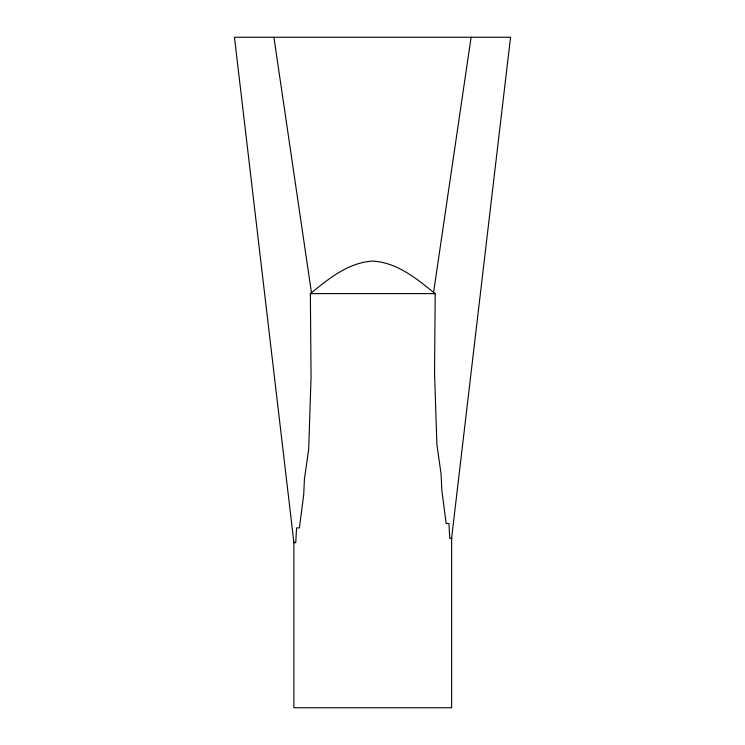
<?xml version="1.0" encoding="UTF-8"?>
<svg xmlns="http://www.w3.org/2000/svg" width="745" height="745" viewBox="0 0 745 745"><rect width="100%" height="100%" fill="white"/><g stroke="black" fill="none" stroke-linecap="round" stroke-linejoin="round"><path stroke-width="1.12" d="M435.21 293.614L434.531 372.714L436.905 444.635L441.068 473.941L441.813 490.108L446.134 523.511L448.946 523.511L449.747 538.346L451.591 538.346L510.549 37.25L234.452 37.25L293.912 542.649L295.765 542.649L296.557 527.898L299.397 527.898L303.727 494.41L304.435 479.054L308.691 449.123L311.065 377.026L310.358 293.614L311.475 292.804C329.206 278.22 348.883 262.426 372.751 261.095C396.415 262.408 415.98 277.969 433.571 292.431L435.21 293.614L310.358 293.614M451.591 538.346L451.638 537.601L451.638 707.75L293.875 707.75L293.875 541.904L293.912 542.649M433.571 292.431L471.101 37.25M273.899 37.25L311.475 292.804"/></g></svg>
